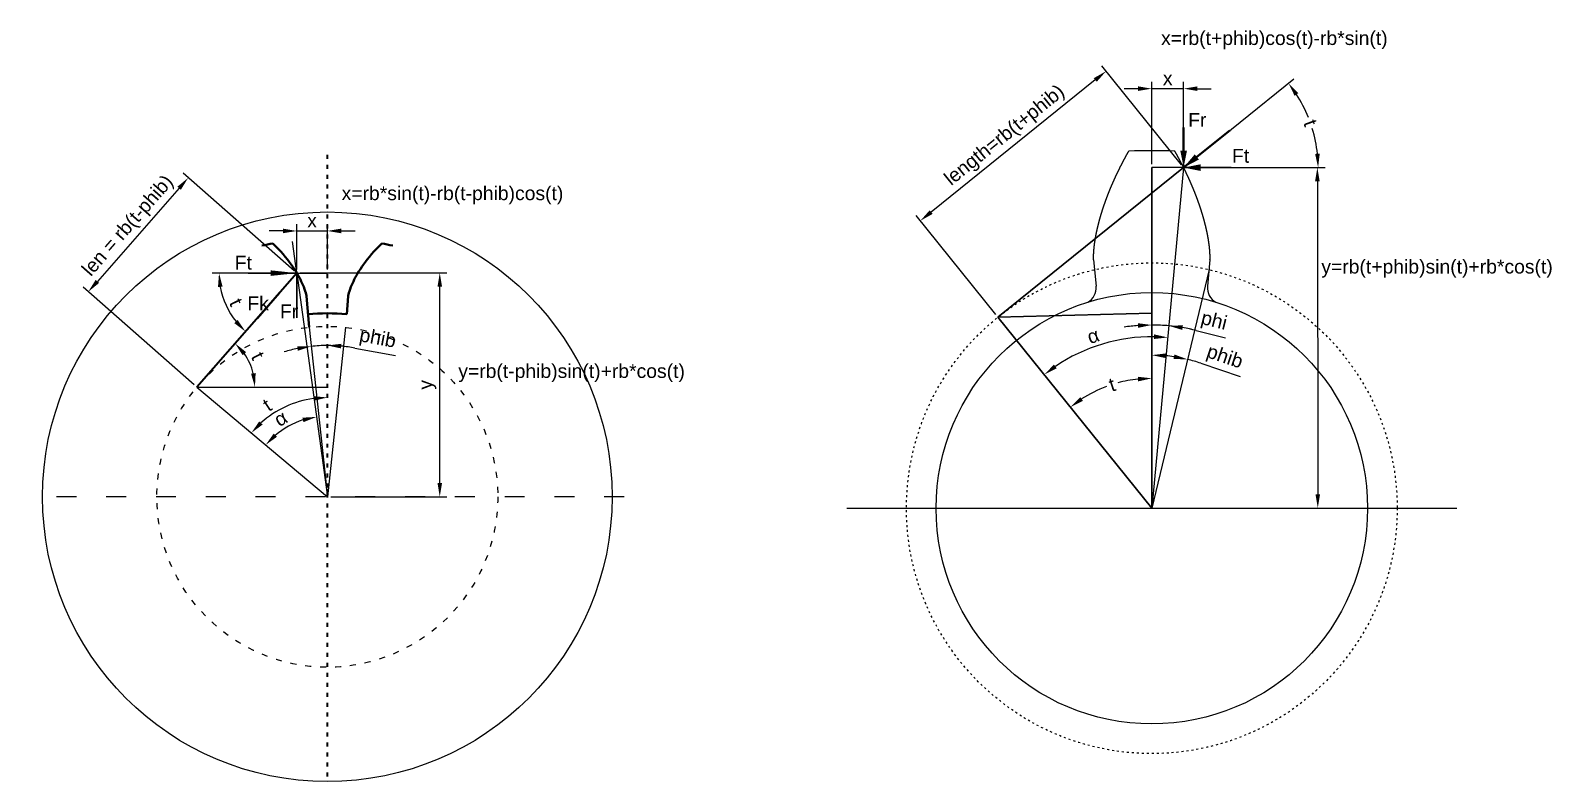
# Model space of a CAD drawing. Header units: millimetres. Extents: x -331 to 254, y 4 to 140.
# Drawn here: x -330.6 to -55.7, y 4.4 to 140.2 of the extents above; entities that cross this region are included whole.
import ezdxf

# ---------------------------------------------------------------- set-up
doc = ezdxf.new("R2010")
doc.units = ezdxf.units.MM
doc.header["$LTSCALE"] = 0.3
doc.linetypes.add('ACAD_ISO03W100', pattern=[30, 12, -18])
doc.layers.add('INTERNAL', color=7, linetype='Continuous')
doc.styles.get("Standard").update_dxf_attribs({"font": 'arial.ttf'})
doc.dimstyles.new('ISO-25', dxfattribs={"dimtxt": 2.5, "dimasz": 2.5, "dimexe": 1.25, "dimexo": 0.625, "dimtad": 1, "dimtxsty": 'Standard', "dimcen": 2.5, "dimadec": 0, "dimazin": 0, "dimtfac": 1, "dimtmove": 0, "dimatfit": 3, "dimfxl": 0, "dimarcsym": 0})

# ---------------------------------------------------------------- blocks, each defined once
blk = doc.blocks.new('*D19')
at = {"color": 0, "lineweight": -2, "transparency": 16777216}
for p, q in [((-130.45, 129.63), (-132.95, 129.63)), ((-127.95, 115.99), (-127.95, 130.88)), ((-122.2, 129.63), (-127.95, 129.63)), ((-122.2, 115.99), (-122.2, 130.88)), ((-119.7, 129.63), (-117.2, 129.63))]:
    blk.add_line(p, q, dxfattribs=at)
at = {"color": 0, "transparency": 16777216}
for points in [[(-130.45, 130.05), (-130.45, 129.22), (-127.95, 129.63)], [(-119.7, 130.05), (-119.7, 129.22), (-122.2, 129.63)]]:
    blk.add_solid(points, dxfattribs=at)
at = {"layer": 'Defpoints', "color": 0, "transparency": 16777216}
for p in [(-127.95, 129.63), (-127.95, 115.37), (-122.2, 115.37)]:
    blk.add_point(p, dxfattribs=at)
at = {"color": 0, "transparency": 16777216, "insert": (-125.07, 131.51), "char_height": 2.5, "attachment_point": 5}
blk.add_mtext('x', dxfattribs=at)
blk = doc.blocks.new('*D20')
at = {"color": 0, "lineweight": -2, "transparency": 16777216}
blk.add_arc((-127.93, 53.8), 31.01, 89.2988, 124.225, dxfattribs=at)
at = {"color": 0, "transparency": 16777216}
for points in [[(-127.53, 85.23), (-127.58, 84.4), (-125.06, 84.68)], [(-145.13, 79.11), (-145.63, 79.78), (-147.39, 77.96)]]:
    blk.add_solid(points, dxfattribs=at)
at = {"layer": 'Defpoints', "color": 0, "transparency": 16777216}
for p in [(-122.2, 115.37), (-155.75, 88.35), (-133, 84.4), (-127.95, 53.82), (-127.93, 53.82)]:
    blk.add_point(p, dxfattribs=at)
at = {"color": 0, "transparency": 16777216, "insert": (-138.55, 84.95), "char_height": 2.5, "width": 3.6289, "attachment_point": 5, "rotation": 18.8282}
blk.add_mtext('α', dxfattribs=at)
blk = doc.blocks.new('*D21')
at = {"color": 0, "lineweight": -2, "transparency": 16777216}
for p, q in [((-121.71, 115.76), (-102.3, 131.4)), ((-113, 115.37), (-96.65, 115.37))]:
    blk.add_line(p, q, dxfattribs=at)
for start, end in [(21.938, 32.9478), (5.8968, 16.9066)]:
    blk.add_arc((-122.2, 115.37), 24.3, start, end, dxfattribs=at)
at = {"color": 0, "transparency": 16777216}
for points in [[(-102.14, 128.34), (-101.47, 128.83), (-103.27, 130.61)], [(-97.61, 117.89), (-98.44, 117.85), (-97.9, 115.37)]]:
    blk.add_solid(points, dxfattribs=at)
at = {"layer": 'Defpoints', "color": 0, "transparency": 16777216}
for p in [(-98.52, 120.82), (-122.2, 115.37), (-122.2, 115.37), (-113.63, 115.37), (-155.75, 88.35)]:
    blk.add_point(p, dxfattribs=at)
at = {"color": 0, "transparency": 16777216, "insert": (-99.28, 123.45), "char_height": 2.5, "attachment_point": 5, "rotation": 289.4223}
blk.add_mtext('t', dxfattribs=at)
blk = doc.blocks.new('*D22')
at = {"color": 0, "lineweight": -2, "transparency": 16777216}
for p, q in [((-121.58, 115.37), (-96.79, 115.4)), ((-98.04, 112.9), (-97.97, 56.35)), ((-121.5, 53.82), (-96.71, 53.85))]:
    blk.add_line(p, q, dxfattribs=at)
at = {"color": 0, "transparency": 16777216}
for points in [[(-97.62, 112.9), (-98.45, 112.9), (-98.04, 115.4)], [(-97.55, 56.35), (-98.38, 56.35), (-97.96, 53.85)]]:
    blk.add_solid(points, dxfattribs=at)
at = {"layer": 'Defpoints', "color": 0, "transparency": 16777216}
for p in [(-122.2, 115.37), (-122.13, 53.82), (-97.96, 53.85)]:
    blk.add_point(p, dxfattribs=at)
blk = doc.blocks.new('*D25')
at = {"color": 0, "lineweight": -2, "transparency": 16777216}
for start, end in [(96.1058, 105.2188), (110.4285, 122.7388)]:
    blk.add_arc((-127.95, 53.82), 23.47, start, end, dxfattribs=at)
at = {"color": 0, "transparency": 16777216}
for points in [[(-130.47, 77.57), (-130.42, 76.74), (-127.95, 77.29)], [(-140.4, 73.22), (-140.88, 73.9), (-142.67, 72.1)]]:
    blk.add_solid(points, dxfattribs=at)
at = {"layer": 'Defpoints', "color": 0, "transparency": 16777216}
for p in [(-127.95, 115.37), (-155.75, 88.35), (-138.2, 74.93), (-127.95, 53.82), (-127.95, 53.82)]:
    blk.add_point(p, dxfattribs=at)
at = {"color": 0, "transparency": 16777216, "insert": (-135.13, 76.16), "char_height": 2.5, "attachment_point": 5, "rotation": 17.8236}
blk.add_mtext('t', dxfattribs=at)
blk = doc.blocks.new('*D27')
at = {"color": 0, "lineweight": -2, "transparency": 16777216}
blk.add_line((-119.09, 80.03), (-112.01, 77.63), dxfattribs=at)
for start, end in [(81.6892, 84.8205), (71.3302, 76.5097)]:
    blk.add_arc((-127.95, 53.82), 27.66, start, end, dxfattribs=at)
at = {"color": 0, "transparency": 16777216}
for points in [[(-125.47, 80.96), (-125.43, 81.79), (-127.95, 81.48)], [(-123.87, 81.6), (-124.03, 80.79), (-121.49, 80.72)]]:
    blk.add_solid(points, dxfattribs=at)
at = {"layer": 'Defpoints', "color": 0, "transparency": 16777216}
for p in [(-127.95, 115.37), (-117.61, 96.93), (-125.78, 81.4), (-127.95, 53.82), (-127.95, 53.82)]:
    blk.add_point(p, dxfattribs=at)
at = {"color": 0, "transparency": 16777216, "insert": (-114.84, 80.94), "char_height": 2.5, "attachment_point": 5, "rotation": 341.3302}
blk.add_mtext('phib', dxfattribs=at)
blk = doc.blocks.new('*D28')
at = {"color": 0, "lineweight": -2, "transparency": 16777216}
blk.add_line((-119.93, 85.95), (-114.65, 84.64), dxfattribs=at)
for start, end in [(94.3059, 98.6118), (84.6792, 90), (76.0613, 84.6792), (76.0674, 80.3733)]:
    blk.add_arc((-127.95, 53.65), 33.27, start, end, dxfattribs=at)
at = {"color": 0, "transparency": 16777216}
for points in [[(-130.46, 87.25), (-130.43, 86.42), (-127.95, 86.93)], [(-122.44, 86.04), (-122.33, 86.87), (-124.86, 86.78)]]:
    blk.add_solid(points, dxfattribs=at)
at = {"layer": 'Defpoints', "color": 0, "transparency": 16777216}
for p in [(-127.95, 115.37), (-122.2, 115.37), (-126.92, 86.91), (-127.95, 53.82), (-127.93, 53.82)]:
    blk.add_point(p, dxfattribs=at)
at = {"color": 0, "transparency": 16777216, "insert": (-116.76, 87.45), "char_height": 2.5, "attachment_point": 5, "rotation": 346.0613}
blk.add_mtext('phi', dxfattribs=at)
blk = doc.blocks.new('*D29')
at = {"color": 0, "lineweight": -2, "transparency": 16777216}
for p, q in [((-122.59, 115.86), (-137, 133.75)), ((-138.16, 131.21), (-167.82, 107.32)), ((-156.15, 88.84), (-170.55, 106.73))]:
    blk.add_line(p, q, dxfattribs=at)
at = {"color": 0, "transparency": 16777216}
for points in [[(-138.43, 131.53), (-137.9, 130.88), (-136.22, 132.78)], [(-168.09, 107.65), (-167.56, 107), (-169.77, 105.76)]]:
    blk.add_solid(points, dxfattribs=at)
at = {"layer": 'Defpoints', "color": 0, "transparency": 16777216}
for p in [(-122.2, 115.37), (-169.77, 105.76), (-155.75, 88.35)]:
    blk.add_point(p, dxfattribs=at)
at = {"color": 0, "transparency": 16777216, "insert": (-154.41, 121.03), "char_height": 2.5, "attachment_point": 5, "rotation": 38.8447}
blk.add_mtext('length=rb(t+phib)', dxfattribs=at)
blk = doc.blocks.new('*D42')
at = {"color": 0, "lineweight": -2, "transparency": 16777216}
blk.add_arc((-276.92, 55.89), 14.56, 107.6135, 130.1098, dxfattribs=at)
at = {"color": 0, "transparency": 16777216}
for points in [[(-281.42, 70.18), (-281.24, 69.37), (-278.89, 70.32)], [(-286.01, 66.74), (-286.6, 67.33), (-288.07, 65.26)]]:
    blk.add_solid(points, dxfattribs=at)
at = {"layer": 'Defpoints', "color": 0, "transparency": 16777216}
for p in [(-282.43, 96.3), (-300.5, 75.71), (-282.34, 69.41), (-276.92, 55.89), (-276.92, 55.89)]:
    blk.add_point(p, dxfattribs=at)
at = {"color": 0, "transparency": 16777216, "insert": (-285.35, 70.03), "char_height": 2.5, "attachment_point": 5, "rotation": 30.7816}
blk.add_mtext('{\\C3;α}', dxfattribs=at)
blk = doc.blocks.new('*D46')
at = {"color": 0, "lineweight": -2, "transparency": 16777216}
for p, q in [((-282.44, 96.93), (-282.44, 105.17)), ((-276.92, 96.93), (-276.92, 105.17)), ((-284.94, 103.92), (-287.44, 103.92)), ((-282.44, 103.92), (-276.92, 103.92)), ((-274.42, 103.92), (-271.92, 103.92))]:
    blk.add_line(p, q, dxfattribs=at)
at = {"color": 0, "transparency": 16777216}
for points in [[(-284.94, 104.34), (-284.94, 103.51), (-282.44, 103.92)], [(-274.42, 104.34), (-274.42, 103.51), (-276.92, 103.92)]]:
    blk.add_solid(points, dxfattribs=at)
at = {"layer": 'Defpoints', "color": 0, "transparency": 16777216}
for p in [(-276.92, 103.92), (-282.44, 96.3), (-276.92, 96.3)]:
    blk.add_point(p, dxfattribs=at)
at = {"color": 0, "transparency": 16777216, "insert": (-279.68, 105.8), "char_height": 2.5, "width": 5.3956, "attachment_point": 5}
blk.add_mtext('x', dxfattribs=at)
blk = doc.blocks.new('*D48')
at = {"color": 0, "lineweight": -2, "transparency": 16777216}
for p, q in [((-287.78, 96.3), (-297.74, 96.3)), ((-289.98, 87.7), (-292.53, 84.8))]:
    blk.add_line(p, q, dxfattribs=at)
blk.add_arc((-282.43, 96.3), 14.05, 190.2051, 218.5371, dxfattribs=at)
at = {"color": 0, "transparency": 16777216}
for points in [[(-296.68, 93.78), (-295.85, 93.85), (-296.49, 96.3)], [(-293.13, 87.83), (-293.73, 87.26), (-291.7, 85.74)]]:
    blk.add_solid(points, dxfattribs=at)
at = {"layer": 'Defpoints', "color": 0, "transparency": 16777216}
for p in [(-287.15, 96.3), (-282.43, 96.3), (-295.93, 92.37), (-285.55, 92.75), (-289.57, 88.17)]:
    blk.add_point(p, dxfattribs=at)
at = {"color": 0, "transparency": 16777216, "insert": (-293.41, 91.05), "char_height": 2.5, "attachment_point": 5, "rotation": 295.5737}
blk.add_mtext('t', dxfattribs=at)
blk = doc.blocks.new('*D49')
at = {"color": 0, "lineweight": -2, "transparency": 16777216}
blk.add_arc((-276.92, 55.89), 17.94, 97.9914, 131.9667, dxfattribs=at)
at = {"color": 0, "transparency": 16777216}
for points in [[(-279.45, 74.07), (-279.39, 73.24), (-276.92, 73.83)], [(-288.62, 68.94), (-289.22, 69.52), (-290.66, 67.43)]]:
    blk.add_solid(points, dxfattribs=at)
at = {"layer": 'Defpoints', "color": 0, "transparency": 16777216}
for p in [(-276.92, 118.7), (-300.5, 75.71), (-282.06, 73.08), (-276.92, 55.89), (-276.92, 5.37)]:
    blk.add_point(p, dxfattribs=at)
at = {"color": 0, "transparency": 16777216, "insert": (-287.79, 72.48), "char_height": 2.5, "attachment_point": 5, "rotation": 33.2323}
blk.add_mtext('t', dxfattribs=at)
blk = doc.blocks.new('*D50')
at = {"color": 0, "lineweight": -2, "transparency": 16777216}
for p, q in [((-281.81, 96.34), (-255.36, 96.34)), ((-256.61, 58.39), (-256.61, 93.84)), ((-276.3, 55.89), (-255.36, 55.89))]:
    blk.add_line(p, q, dxfattribs=at)
at = {"color": 0, "transparency": 16777216}
for points in [[(-257.02, 93.84), (-256.19, 93.84), (-256.61, 96.34)], [(-257.02, 58.39), (-256.19, 58.39), (-256.61, 55.89)]]:
    blk.add_solid(points, dxfattribs=at)
at = {"layer": 'Defpoints', "color": 0, "transparency": 16777216}
for p in [(-282.44, 96.34), (-256.61, 96.34), (-276.92, 55.89)]:
    blk.add_point(p, dxfattribs=at)
at = {"color": 0, "transparency": 16777216, "insert": (-258.85, 76.12), "char_height": 2.5, "attachment_point": 5, "rotation": 90}
blk.add_mtext('y ', dxfattribs=at)
blk = doc.blocks.new('*D52')
at = {"color": 0, "lineweight": -2, "ltscale": 0.3, "transparency": 16777216}
blk.add_line((-271.94, 82.77), (-264.59, 81.41), dxfattribs=at)
for start, end in [(101.3912, 106.6337), (90, 96.1487), (79.504, 90), (79.515, 84.7575)]:
    blk.add_arc((-276.92, 55.89), 27.33, start, end, dxfattribs=at)
at = {"color": 0, "ltscale": 0.3, "transparency": 16777216}
for points in [[(-282.38, 83.1), (-282.26, 82.28), (-279.85, 83.07)], [(-274.44, 82.7), (-274.41, 83.53), (-276.92, 83.23)]]:
    blk.add_solid(points, dxfattribs=at)
at = {"layer": 'Defpoints', "color": 0, "ltscale": 0.3, "transparency": 16777216}
for p in [(-276.92, 118.7), (-280.22, 86.51), (-278.88, 83.16), (-276.92, 55.89), (-276.92, 5.37)]:
    blk.add_point(p, dxfattribs=at)
at = {"color": 0, "ltscale": 0.3, "transparency": 16777216, "insert": (-267.86, 84.27), "char_height": 2.5, "attachment_point": 5, "rotation": 349.504}
blk.add_mtext('phib', dxfattribs=at)
blk = doc.blocks.new('*D55')
at = {"color": 0, "lineweight": -2, "ltscale": 0.3, "transparency": 16777216}
for p, q in [((-282.9, 96.72), (-303, 114.34)), ((-303.71, 111.64), (-318.48, 94.8)), ((-300.97, 76.12), (-321.07, 93.75))]:
    blk.add_line(p, q, dxfattribs=at)
at = {"color": 0, "ltscale": 0.3, "transparency": 16777216}
for points in [[(-304.02, 111.91), (-303.39, 111.36), (-302.06, 113.52)], [(-318.79, 95.08), (-318.16, 94.53), (-320.13, 92.92)]]:
    blk.add_solid(points, dxfattribs=at)
at = {"layer": 'Defpoints', "color": 0, "ltscale": 0.3, "transparency": 16777216}
for p in [(-282.43, 96.3), (-320.13, 92.92), (-300.5, 75.71)]:
    blk.add_point(p, dxfattribs=at)
at = {"color": 0, "ltscale": 0.3, "transparency": 16777216, "insert": (-312.79, 104.71), "char_height": 2.5, "attachment_point": 5, "rotation": 48.7422}
blk.add_mtext('len = rb(t-phib)', dxfattribs=at)
blk = doc.blocks.new('*D56')
at = {"color": 0, "lineweight": -2, "transparency": 16777216}
blk.add_arc((-300.5, 75.71), 10.5, 13.6729, 35.0694, dxfattribs=at)
at = {"color": 0, "transparency": 16777216}
for points in [[(-292.22, 81.46), (-291.6, 82.02), (-293.58, 83.6)], [(-289.88, 78.24), (-290.71, 78.14), (-290, 75.71)]]:
    blk.add_solid(points, dxfattribs=at)
at = {"layer": 'Defpoints', "color": 0, "transparency": 16777216}
for p in [(-282.43, 96.3), (-290.42, 78.65), (-300.5, 75.71), (-300.5, 75.71), (-276.92, 75.71)]:
    blk.add_point(p, dxfattribs=at)
at = {"color": 0, "transparency": 16777216, "insert": (-289.47, 81.35), "char_height": 2.5, "attachment_point": 5, "rotation": 297.1055}
blk.add_mtext('t', dxfattribs=at)

msp = doc.modelspace()

# ---------------------------------------------------------------- linework, layer by layer
at = {"color": 1, "lineweight": 40}
for p, q in [((-122.2, 118.433), (-122.198, 122.644)), ((-122.198, 115.368), (-113.867, 122.081)), ((-285.546, 92.755), (-289.566, 88.172))]:
    msp.add_line(p, q, dxfattribs=at)
for p, q in [((-122.2, 122.275), (-122.2, 115.371)), ((-122.198, 115.368), (-127.947, 115.368)), ((-122.2, 115.368), (-127.932, 53.82)), ((-282.433, 96.303), (-283.212, 102.017)), ((-282.438, 96.303), (-276.923, 96.303)), ((-282.433, 96.303), (-276.923, 55.893)), ((-138.456, 98.705), (-138.008, 93.927)), ((-117.605, 96.93), (-127.947, 53.82)), ((-117.439, 98.705), (-117.887, 93.927)), ((-300.501, 75.707), (-276.923, 55.893)), ((-183.047, 53.82), (-72.816, 53.82))]:
    msp.add_line(p, q)
at = {"linetype": 'ACAD_ISO03W100', "lineweight": 35, "ltscale": 0.2}
msp.add_line((-276.923, 5.366), (-276.923, 118.704), dxfattribs=at)
at = {"lineweight": 30}
for p, q in [((-122.2, 115.371), (-155.754, 88.349)), ((-127.947, 53.82), (-127.947, 115.368)), ((-155.754, 88.349), (-127.947, 89.073)), ((-155.754, 88.349), (-127.947, 53.82))]:
    msp.add_line(p, q, dxfattribs=at)
at = {"color": 1, "lineweight": 30}
for p, q in [((-113.626, 115.371), (-122.2, 115.371)), ((-282.433, 96.303), (-291.257, 96.303)), ((-282.433, 96.303), (-282.433, 88.207))]:
    msp.add_line(p, q, dxfattribs=at)
at = {"color": 5, "lineweight": 35}
msp.add_line((-282.433, 96.303), (-300.501, 75.707), dxfattribs=at)
at = {"ltscale": 0.3}
for p, q in [((-280.221, 86.514), (-276.923, 55.893)), ((-273.624, 86.514), (-276.923, 55.893)), ((-300.501, 75.707), (-276.923, 75.707))]:
    msp.add_line(p, q, dxfattribs=at)
at = {"linetype": 'ACAD_ISO03W100'}
msp.add_line((-223.274, 55.893), (-330.571, 55.893), dxfattribs=at)
at = {"color": 1}
for points in [[(-122.2, 115.371, 0, 1.198, 0), (-122.2, 118.433, 1.198, 1.198, 0)], [(-122.2, 115.371, 0, 1.198, 0), (-119.814, 117.292, 1.198, 1.198, 0)], [(-122.2, 115.368, 0, 1.198, 0), (-119.137, 115.368, 1.198, 1.198, 0)]]:
    msp.add_lwpolyline(points, format="xyseb", dxfattribs=at)
at = {"color": 1, "lineweight": 30}
msp.add_lwpolyline([(-282.433, 96.303, 0, 1, 0), (-287.154, 96.303, 1, 1, 0)], format="xyseb", dxfattribs=at)
for points in [[(-282.433, 96.303), (-285.546, 92.755)], [(-282.433, 96.303), (-282.433, 91.583)]]:
    msp.add_lwpolyline(points, dxfattribs=at)
for centre, radius in [((-276.923, 55.893), 51.46), ((-127.947, 53.82), 38.974)]:
    msp.add_circle(centre, radius)
at = {"linetype": 'ACAD_ISO03W100', "ltscale": 0.1}
msp.add_circle((-127.947, 53.82), 44.333, dxfattribs=at)
at = {"linetype": 'ACAD_ISO03W100', "ltscale": 0.3}
msp.add_circle((-276.923, 55.893), 30.798, dxfattribs=at)
for centre, radius, start, end in [((-127.947, -13.424), 131.832, 88.19029, 91.80971), ((-140.991, 93.647), 2.996, 299.32268, 5.35396), ((-114.904, 93.647), 2.996, 174.64604, 240.67732)]:
    msp.add_arc(centre, radius, start, end)
for points in [[(-138.456, 98.705), (-138.459, 98.745), (-138.461, 98.784), (-138.463, 98.824), (-138.465, 98.865), (-138.466, 98.905), (-138.468, 98.945), (-138.469, 98.985), (-138.47, 99.025), (-138.47, 99.065), (-138.471, 99.105), (-138.471, 99.145), (-138.471, 99.186), (-138.471, 99.226), (-138.471, 99.266), (-138.47, 99.306), (-138.47, 99.346), (-138.469, 99.387), (-138.469, 99.427), (-138.468, 99.467), (-138.467, 99.508), (-138.466, 99.548), (-138.464, 99.588), (-138.463, 99.628), (-138.462, 99.669), (-138.46, 99.709), (-138.458, 99.75), (-138.457, 99.79), (-138.455, 99.83), (-138.453, 99.871), (-138.451, 99.911), (-138.448, 99.951), (-138.446, 99.992), (-138.444, 100.032), (-138.441, 100.073), (-138.439, 100.113), (-138.436, 100.154), (-138.433, 100.194), (-138.43, 100.234), (-138.428, 100.275), (-138.424, 100.315), (-138.421, 100.356), (-138.418, 100.396), (-138.415, 100.437), (-138.411, 100.477), (-138.408, 100.518), (-138.405, 100.558), (-138.401, 100.599), (-138.397, 100.639), (-138.393, 100.68), (-138.39, 100.721), (-138.386, 100.761), (-138.382, 100.802), (-138.377, 100.842), (-138.373, 100.883), (-138.369, 100.923), (-138.365, 100.964), (-138.36, 101.005), (-138.356, 101.045), (-138.351, 101.086), (-138.347, 101.126), (-138.342, 101.167), (-138.337, 101.208), (-138.332, 101.248), (-138.327, 101.289), (-138.323, 101.33), (-138.317, 101.37), (-138.312, 101.411), (-138.307, 101.451), (-138.302, 101.492), (-138.297, 101.533), (-138.291, 101.573), (-138.286, 101.614), (-138.28, 101.655), (-138.275, 101.696), (-138.269, 101.736), (-138.263, 101.777), (-138.257, 101.818), (-138.252, 101.858), (-138.246, 101.899), (-138.24, 101.94), (-138.234, 101.981), (-138.228, 102.021), (-138.221, 102.062), (-138.215, 102.103), (-138.209, 102.143), (-138.202, 102.184), (-138.196, 102.225), (-138.19, 102.266), (-138.183, 102.306), (-138.176, 102.347), (-138.17, 102.388), (-138.163, 102.429), (-138.156, 102.47), (-138.149, 102.51), (-138.142, 102.551), (-138.135, 102.592), (-138.128, 102.633), (-138.121, 102.674), (-138.114, 102.714), (-138.107, 102.755), (-138.1, 102.796), (-138.092, 102.837), (-138.085, 102.878), (-138.078, 102.918), (-138.07, 102.959), (-138.062, 103), (-138.055, 103.041), (-138.047, 103.082), (-138.039, 103.123), (-138.032, 103.163), (-138.024, 103.204), (-138.016, 103.245), (-138.008, 103.286), (-138, 103.327), (-137.992, 103.368), (-137.984, 103.409), (-137.976, 103.45), (-137.967, 103.49), (-137.959, 103.531), (-137.951, 103.572), (-137.942, 103.613), (-137.934, 103.654), (-137.925, 103.695), (-137.917, 103.736), (-137.908, 103.777), (-137.9, 103.818), (-137.891, 103.858), (-137.882, 103.899), (-137.873, 103.94), (-137.865, 103.981), (-137.856, 104.022), (-137.847, 104.063), (-137.838, 104.104), (-137.829, 104.145), (-137.819, 104.186), (-137.81, 104.227), (-137.801, 104.268), (-137.792, 104.309), (-137.782, 104.35), (-137.773, 104.391), (-137.764, 104.431), (-137.754, 104.472), (-137.744, 104.513), (-137.735, 104.554), (-137.725, 104.595), (-137.716, 104.636), (-137.706, 104.677), (-137.696, 104.718), (-137.686, 104.759), (-137.676, 104.8), (-137.666, 104.841), (-137.656, 104.882), (-137.646, 104.923), (-137.636, 104.964), (-137.626, 105.005), (-137.616, 105.046), (-137.606, 105.087), (-137.595, 105.128), (-137.585, 105.169), (-137.575, 105.21), (-137.564, 105.251), (-137.554, 105.292), (-137.543, 105.333), (-137.533, 105.374), (-137.522, 105.415), (-137.511, 105.456), (-137.501, 105.497), (-137.49, 105.538), (-137.479, 105.579), (-137.468, 105.62), (-137.457, 105.661), (-137.446, 105.702), (-137.435, 105.743), (-137.424, 105.784), (-137.413, 105.825), (-137.402, 105.866), (-137.391, 105.907), (-137.38, 105.948), (-137.368, 105.99), (-137.357, 106.031), (-137.346, 106.072), (-137.334, 106.113), (-137.323, 106.154), (-137.311, 106.195), (-137.3, 106.236), (-137.288, 106.277), (-137.276, 106.318), (-137.265, 106.359), (-137.253, 106.4), (-137.241, 106.441), (-137.229, 106.482), (-137.217, 106.523), (-137.205, 106.564), (-137.193, 106.605), (-137.181, 106.646), (-137.169, 106.687), (-137.157, 106.729), (-137.145, 106.77), (-137.133, 106.811), (-137.121, 106.852), (-137.108, 106.893), (-137.096, 106.934), (-137.084, 106.975), (-137.071, 107.016), (-137.059, 107.057), (-137.046, 107.098), (-137.034, 107.139), (-137.021, 107.18), (-137.008, 107.222), (-136.996, 107.263), (-136.983, 107.304), (-136.97, 107.345), (-136.957, 107.386), (-136.945, 107.427), (-136.932, 107.468), (-136.919, 107.509), (-136.906, 107.55), (-136.893, 107.591), (-136.88, 107.633), (-136.866, 107.674), (-136.853, 107.715), (-136.84, 107.756), (-136.827, 107.797), (-136.813, 107.838), (-136.8, 107.879), (-136.787, 107.92), (-136.773, 107.961), (-136.76, 108.002), (-136.746, 108.044), (-136.733, 108.085), (-136.719, 108.126), (-136.706, 108.167), (-136.692, 108.208), (-136.678, 108.249), (-136.664, 108.29), (-136.651, 108.331), (-136.637, 108.372), (-136.623, 108.414), (-136.609, 108.455), (-136.595, 108.496), (-136.581, 108.537), (-136.567, 108.578), (-136.553, 108.619), (-136.538, 108.66), (-136.524, 108.701), (-136.51, 108.743), (-136.496, 108.784), (-136.481, 108.825), (-136.467, 108.866), (-136.453, 108.907), (-136.438, 108.948), (-136.424, 108.989), (-136.409, 109.03), (-136.395, 109.072), (-136.38, 109.113), (-136.365, 109.154), (-136.351, 109.195), (-136.336, 109.236), (-136.321, 109.277), (-136.306, 109.318), (-136.291, 109.359), (-136.277, 109.401), (-136.262, 109.442), (-136.247, 109.483), (-136.232, 109.524), (-136.217, 109.565), (-136.201, 109.606), (-136.186, 109.647), (-136.171, 109.689), (-136.156, 109.73), (-136.141, 109.771), (-136.125, 109.812), (-136.11, 109.853), (-136.095, 109.894), (-136.079, 109.935), (-136.064, 109.976), (-136.048, 110.018), (-136.033, 110.059), (-136.017, 110.1), (-136.001, 110.141), (-135.986, 110.182), (-135.97, 110.223), (-135.954, 110.264), (-135.938, 110.306), (-135.923, 110.347), (-135.907, 110.388), (-135.891, 110.429), (-135.875, 110.47), (-135.859, 110.511), (-135.843, 110.552), (-135.827, 110.593), (-135.811, 110.635), (-135.794, 110.676), (-135.778, 110.717), (-135.762, 110.758), (-135.746, 110.799), (-135.729, 110.84), (-135.713, 110.881), (-135.697, 110.922), (-135.68, 110.964), (-135.664, 111.005), (-135.647, 111.046), (-135.631, 111.087), (-135.614, 111.128), (-135.598, 111.169), (-135.581, 111.21), (-135.564, 111.251), (-135.547, 111.293), (-135.531, 111.334), (-135.514, 111.375), (-135.497, 111.416), (-135.48, 111.457), (-135.463, 111.498), (-135.446, 111.539), (-135.429, 111.58), (-135.412, 111.622), (-135.395, 111.663), (-135.378, 111.704), (-135.361, 111.745), (-135.343, 111.786), (-135.326, 111.827), (-135.309, 111.868), (-135.292, 111.909), (-135.274, 111.95), (-135.257, 111.992), (-135.239, 112.033), (-135.222, 112.074), (-135.204, 112.115), (-135.187, 112.156), (-135.169, 112.197), (-135.152, 112.238), (-135.134, 112.279), (-135.116, 112.32), (-135.098, 112.361), (-135.081, 112.403), (-135.063, 112.444), (-135.045, 112.485), (-135.027, 112.526), (-135.009, 112.567), (-134.991, 112.608), (-134.973, 112.649), (-134.955, 112.69), (-134.937, 112.731), (-134.919, 112.772), (-134.901, 112.814), (-134.883, 112.855), (-134.864, 112.896), (-134.846, 112.937), (-134.828, 112.978), (-134.809, 113.019), (-134.791, 113.06), (-134.772, 113.101), (-134.754, 113.142), (-134.735, 113.183), (-134.717, 113.224), (-134.698, 113.265), (-134.68, 113.306), (-134.661, 113.348), (-134.642, 113.389), (-134.624, 113.43), (-134.605, 113.471), (-134.586, 113.512), (-134.567, 113.553), (-134.548, 113.594), (-134.529, 113.635), (-134.51, 113.676), (-134.491, 113.717), (-134.472, 113.758), (-134.453, 113.799), (-134.434, 113.84), (-134.415, 113.881), (-134.396, 113.922), (-134.377, 113.963), (-134.357, 114.004), (-134.338, 114.046), (-134.319, 114.087), (-134.299, 114.128), (-134.28, 114.169), (-134.261, 114.21), (-134.241, 114.251), (-134.222, 114.292), (-134.202, 114.333), (-134.182, 114.374), (-134.163, 114.415), (-134.143, 114.456), (-134.124, 114.497), (-134.104, 114.538), (-134.084, 114.579), (-134.064, 114.62), (-134.044, 114.661), (-134.024, 114.702), (-134.005, 114.743), (-133.985, 114.784), (-133.965, 114.825), (-133.945, 114.866), (-133.924, 114.907), (-133.904, 114.948), (-133.884, 114.989), (-133.864, 115.03), (-133.844, 115.071), (-133.824, 115.112), (-133.803, 115.153), (-133.783, 115.194), (-133.763, 115.235), (-133.742, 115.276), (-133.722, 115.317), (-133.701, 115.358), (-133.681, 115.399), (-133.66, 115.44), (-133.64, 115.481), (-133.619, 115.522), (-133.598, 115.563), (-133.578, 115.604), (-133.557, 115.645), (-133.536, 115.686), (-133.516, 115.727), (-133.495, 115.768), (-133.474, 115.809), (-133.453, 115.85), (-133.432, 115.891), (-133.411, 115.932), (-133.39, 115.972), (-133.369, 116.013), (-133.348, 116.054), (-133.327, 116.095), (-133.306, 116.136), (-133.284, 116.177), (-133.263, 116.218), (-133.242, 116.259), (-133.221, 116.3), (-133.199, 116.341), (-133.178, 116.382), (-133.157, 116.423), (-133.135, 116.464), (-133.114, 116.505), (-133.092, 116.545), (-133.071, 116.586), (-133.049, 116.627), (-133.027, 116.668), (-133.006, 116.709), (-132.984, 116.75), (-132.962, 116.791), (-132.941, 116.832), (-132.919, 116.873), (-132.897, 116.914), (-132.875, 116.954), (-132.853, 116.995), (-132.831, 117.036), (-132.809, 117.077), (-132.787, 117.118), (-132.765, 117.159), (-132.743, 117.2), (-132.721, 117.24), (-132.699, 117.281), (-132.677, 117.322), (-132.654, 117.363), (-132.632, 117.404), (-132.61, 117.445), (-132.588, 117.486), (-132.565, 117.526), (-132.543, 117.567), (-132.52, 117.608), (-132.498, 117.649), (-132.475, 117.69), (-132.453, 117.731), (-132.43, 117.771), (-132.408, 117.812), (-132.385, 117.853), (-132.362, 117.894), (-132.34, 117.935), (-132.317, 117.976), (-132.294, 118.016), (-132.271, 118.057), (-132.248, 118.098), (-132.226, 118.139), (-132.203, 118.179), (-132.18, 118.22), (-132.157, 118.261), (-132.134, 118.302), (-132.111, 118.343)], [(-117.439, 98.705), (-117.436, 98.745), (-117.433, 98.784), (-117.431, 98.824), (-117.43, 98.865), (-117.428, 98.905), (-117.427, 98.945), (-117.426, 98.985), (-117.425, 99.025), (-117.425, 99.065), (-117.424, 99.105), (-117.424, 99.145), (-117.424, 99.186), (-117.424, 99.226), (-117.424, 99.266), (-117.424, 99.306), (-117.425, 99.346), (-117.425, 99.387), (-117.426, 99.427), (-117.427, 99.467), (-117.428, 99.508), (-117.429, 99.548), (-117.43, 99.588), (-117.432, 99.628), (-117.433, 99.669), (-117.435, 99.709), (-117.436, 99.75), (-117.438, 99.79), (-117.44, 99.83), (-117.442, 99.871), (-117.444, 99.911), (-117.446, 99.951), (-117.448, 99.992), (-117.451, 100.032), (-117.453, 100.073), (-117.456, 100.113), (-117.459, 100.154), (-117.461, 100.194), (-117.464, 100.234), (-117.467, 100.275), (-117.47, 100.315), (-117.473, 100.356), (-117.476, 100.396), (-117.48, 100.437), (-117.483, 100.477), (-117.487, 100.518), (-117.49, 100.558), (-117.494, 100.599), (-117.497, 100.639), (-117.501, 100.68), (-117.505, 100.721), (-117.509, 100.761), (-117.513, 100.802), (-117.517, 100.842), (-117.521, 100.883), (-117.526, 100.923), (-117.53, 100.964), (-117.534, 101.005), (-117.539, 101.045), (-117.543, 101.086), (-117.548, 101.126), (-117.553, 101.167), (-117.557, 101.208), (-117.562, 101.248), (-117.567, 101.289), (-117.572, 101.33), (-117.577, 101.37), (-117.582, 101.411), (-117.587, 101.451), (-117.593, 101.492), (-117.598, 101.533), (-117.603, 101.573), (-117.609, 101.614), (-117.614, 101.655), (-117.62, 101.696), (-117.626, 101.736), (-117.631, 101.777), (-117.637, 101.818), (-117.643, 101.858), (-117.649, 101.899), (-117.655, 101.94), (-117.661, 101.981), (-117.667, 102.021), (-117.673, 102.062), (-117.68, 102.103), (-117.686, 102.143), (-117.692, 102.184), (-117.699, 102.225), (-117.705, 102.266), (-117.712, 102.306), (-117.718, 102.347), (-117.725, 102.388), (-117.732, 102.429), (-117.739, 102.47), (-117.745, 102.51), (-117.752, 102.551), (-117.759, 102.592), (-117.766, 102.633), (-117.773, 102.674), (-117.781, 102.714), (-117.788, 102.755), (-117.795, 102.796), (-117.802, 102.837), (-117.81, 102.878), (-117.817, 102.918), (-117.825, 102.959), (-117.832, 103), (-117.84, 103.041), (-117.847, 103.082), (-117.855, 103.123), (-117.863, 103.163), (-117.871, 103.204), (-117.879, 103.245), (-117.887, 103.286), (-117.895, 103.327), (-117.903, 103.368), (-117.911, 103.409), (-117.919, 103.45), (-117.927, 103.49), (-117.936, 103.531), (-117.944, 103.572), (-117.952, 103.613), (-117.961, 103.654), (-117.969, 103.695), (-117.978, 103.736), (-117.986, 103.777), (-117.995, 103.818), (-118.004, 103.858), (-118.012, 103.899), (-118.021, 103.94), (-118.03, 103.981), (-118.039, 104.022), (-118.048, 104.063), (-118.057, 104.104), (-118.066, 104.145), (-118.075, 104.186), (-118.084, 104.227), (-118.094, 104.268), (-118.103, 104.309), (-118.112, 104.35), (-118.122, 104.391), (-118.131, 104.431), (-118.141, 104.472), (-118.15, 104.513), (-118.16, 104.554), (-118.169, 104.595), (-118.179, 104.636), (-118.189, 104.677), (-118.199, 104.718), (-118.208, 104.759), (-118.218, 104.8), (-118.228, 104.841), (-118.238, 104.882), (-118.248, 104.923), (-118.258, 104.964), (-118.269, 105.005), (-118.279, 105.046), (-118.289, 105.087), (-118.299, 105.128), (-118.31, 105.169), (-118.32, 105.21), (-118.33, 105.251), (-118.341, 105.292), (-118.351, 105.333), (-118.362, 105.374), (-118.373, 105.415), (-118.383, 105.456), (-118.394, 105.497), (-118.405, 105.538), (-118.416, 105.579), (-118.426, 105.62), (-118.437, 105.661), (-118.448, 105.702), (-118.459, 105.743), (-118.47, 105.784), (-118.481, 105.825), (-118.493, 105.866), (-118.504, 105.907), (-118.515, 105.948), (-118.526, 105.99), (-118.538, 106.031), (-118.549, 106.072), (-118.56, 106.113), (-118.572, 106.154), (-118.583, 106.195), (-118.595, 106.236), (-118.607, 106.277), (-118.618, 106.318), (-118.63, 106.359), (-118.642, 106.4), (-118.654, 106.441), (-118.665, 106.482), (-118.677, 106.523), (-118.689, 106.564), (-118.701, 106.605), (-118.713, 106.646), (-118.725, 106.687), (-118.737, 106.729), (-118.75, 106.77), (-118.762, 106.811), (-118.774, 106.852), (-118.786, 106.893), (-118.799, 106.934), (-118.811, 106.975), (-118.823, 107.016), (-118.836, 107.057), (-118.848, 107.098), (-118.861, 107.139), (-118.874, 107.18), (-118.886, 107.222), (-118.899, 107.263), (-118.912, 107.304), (-118.924, 107.345), (-118.937, 107.386), (-118.95, 107.427), (-118.963, 107.468), (-118.976, 107.509), (-118.989, 107.55), (-119.002, 107.591), (-119.015, 107.633), (-119.028, 107.674), (-119.041, 107.715), (-119.055, 107.756), (-119.068, 107.797), (-119.081, 107.838), (-119.095, 107.879), (-119.108, 107.92), (-119.121, 107.961), (-119.135, 108.002), (-119.148, 108.044), (-119.162, 108.085), (-119.175, 108.126), (-119.189, 108.167), (-119.203, 108.208), (-119.217, 108.249), (-119.23, 108.29), (-119.244, 108.331), (-119.258, 108.372), (-119.272, 108.414), (-119.286, 108.455), (-119.3, 108.496), (-119.314, 108.537), (-119.328, 108.578), (-119.342, 108.619), (-119.356, 108.66), (-119.37, 108.701), (-119.385, 108.743), (-119.399, 108.784), (-119.413, 108.825), (-119.428, 108.866), (-119.442, 108.907), (-119.456, 108.948), (-119.471, 108.989), (-119.485, 109.03), (-119.5, 109.072), (-119.515, 109.113), (-119.529, 109.154), (-119.544, 109.195), (-119.559, 109.236), (-119.574, 109.277), (-119.588, 109.318), (-119.603, 109.359), (-119.618, 109.401), (-119.633, 109.442), (-119.648, 109.483), (-119.663, 109.524), (-119.678, 109.565), (-119.693, 109.606), (-119.708, 109.647), (-119.724, 109.689), (-119.739, 109.73), (-119.754, 109.771), (-119.769, 109.812), (-119.785, 109.853), (-119.8, 109.894), (-119.816, 109.935), (-119.831, 109.976), (-119.847, 110.018), (-119.862, 110.059), (-119.878, 110.1), (-119.893, 110.141), (-119.909, 110.182), (-119.925, 110.223), (-119.94, 110.264), (-119.956, 110.306), (-119.972, 110.347), (-119.988, 110.388), (-120.004, 110.429), (-120.02, 110.47), (-120.036, 110.511), (-120.052, 110.552), (-120.068, 110.593), (-120.084, 110.635), (-120.1, 110.676), (-120.116, 110.717), (-120.133, 110.758), (-120.149, 110.799), (-120.165, 110.84), (-120.182, 110.881), (-120.198, 110.922), (-120.214, 110.964), (-120.231, 111.005), (-120.247, 111.046), (-120.264, 111.087), (-120.28, 111.128), (-120.297, 111.169), (-120.314, 111.21), (-120.33, 111.251), (-120.347, 111.293), (-120.364, 111.334), (-120.381, 111.375), (-120.398, 111.416), (-120.415, 111.457), (-120.432, 111.498), (-120.448, 111.539), (-120.465, 111.58), (-120.483, 111.622), (-120.5, 111.663), (-120.517, 111.704), (-120.534, 111.745), (-120.551, 111.786), (-120.568, 111.827), (-120.586, 111.868), (-120.603, 111.909), (-120.62, 111.95), (-120.638, 111.992), (-120.655, 112.033), (-120.673, 112.074), (-120.69, 112.115), (-120.708, 112.156), (-120.725, 112.197), (-120.743, 112.238), (-120.761, 112.279), (-120.778, 112.32), (-120.796, 112.361), (-120.814, 112.403), (-120.832, 112.444), (-120.85, 112.485), (-120.868, 112.526), (-120.885, 112.567), (-120.903, 112.608), (-120.921, 112.649), (-120.94, 112.69), (-120.958, 112.731), (-120.976, 112.772), (-120.994, 112.814), (-121.012, 112.855), (-121.03, 112.896), (-121.049, 112.937), (-121.067, 112.978), (-121.085, 113.019), (-121.104, 113.06), (-121.122, 113.101), (-121.141, 113.142), (-121.159, 113.183), (-121.178, 113.224), (-121.196, 113.265), (-121.215, 113.306), (-121.234, 113.348), (-121.252, 113.389), (-121.271, 113.43), (-121.29, 113.471), (-121.309, 113.512), (-121.327, 113.553), (-121.346, 113.594), (-121.365, 113.635), (-121.384, 113.676), (-121.403, 113.717), (-121.422, 113.758), (-121.441, 113.799), (-121.46, 113.84), (-121.48, 113.881), (-121.499, 113.922), (-121.518, 113.963), (-121.537, 114.004), (-121.556, 114.046), (-121.576, 114.087), (-121.595, 114.128), (-121.615, 114.169), (-121.634, 114.21), (-121.653, 114.251), (-121.673, 114.292), (-121.693, 114.333), (-121.712, 114.374), (-121.732, 114.415), (-121.751, 114.456), (-121.771, 114.497), (-121.791, 114.538), (-121.811, 114.579), (-121.83, 114.62), (-121.85, 114.661), (-121.87, 114.702), (-121.89, 114.743), (-121.91, 114.784), (-121.93, 114.825), (-121.95, 114.866), (-121.97, 114.907), (-121.99, 114.948), (-122.01, 114.989), (-122.031, 115.03), (-122.051, 115.071), (-122.071, 115.112), (-122.091, 115.153), (-122.112, 115.194), (-122.132, 115.235), (-122.152, 115.276), (-122.173, 115.317), (-122.193, 115.358), (-122.214, 115.399), (-122.234, 115.44), (-122.255, 115.481), (-122.276, 115.522), (-122.296, 115.563), (-122.317, 115.604), (-122.338, 115.645), (-122.358, 115.686), (-122.379, 115.727), (-122.4, 115.768), (-122.421, 115.809), (-122.442, 115.85), (-122.463, 115.891), (-122.484, 115.932), (-122.505, 115.972), (-122.526, 116.013), (-122.547, 116.054), (-122.568, 116.095), (-122.589, 116.136), (-122.61, 116.177), (-122.631, 116.218), (-122.653, 116.259), (-122.674, 116.3), (-122.695, 116.341), (-122.717, 116.382), (-122.738, 116.423), (-122.76, 116.464), (-122.781, 116.505), (-122.803, 116.545), (-122.824, 116.586), (-122.846, 116.627), (-122.867, 116.668), (-122.889, 116.709), (-122.911, 116.75), (-122.932, 116.791), (-122.954, 116.832), (-122.976, 116.873), (-122.998, 116.914), (-123.02, 116.954), (-123.041, 116.995), (-123.063, 117.036), (-123.085, 117.077), (-123.107, 117.118), (-123.129, 117.159), (-123.152, 117.2), (-123.174, 117.24), (-123.196, 117.281), (-123.218, 117.322), (-123.24, 117.363), (-123.262, 117.404), (-123.285, 117.445), (-123.307, 117.486), (-123.329, 117.526), (-123.352, 117.567), (-123.374, 117.608), (-123.397, 117.649), (-123.419, 117.69), (-123.442, 117.731), (-123.464, 117.771), (-123.487, 117.812), (-123.51, 117.853), (-123.532, 117.894), (-123.555, 117.935), (-123.578, 117.976), (-123.601, 118.016), (-123.623, 118.057), (-123.646, 118.098), (-123.669, 118.139), (-123.692, 118.179), (-123.715, 118.22), (-123.738, 118.261), (-123.761, 118.302), (-123.784, 118.343)]]:
    msp.add_spline(points, degree=3)
at = {"layer": 'INTERNAL', "color": 2, "lineweight": 40}
for p, q in [((-280.689, 92.109), (-280.221, 86.514)), ((-273.425, 88.894), (-273.156, 92.109))]:
    msp.add_line(p, q, dxfattribs=at)
for radius, start, end in [(55.51, 100.21377, 102.28623), (55.51, 77.71377, 79.78623), (42, 85.223, 94.777)]:
    msp.add_arc((-276.923, 47.04), radius, start, end, dxfattribs=at)
for points in [[(-286.766, 101.67), (-284, 98.972), (-282.467, 96.558), (-281.631, 94.816)], [(-272.215, 94.816), (-271.379, 96.558), (-269.846, 98.972), (-267.08, 101.67)], [(-281.631, 94.816), (-280.929, 93.345), (-280.738, 92.42), (-280.689, 92.109)], [(-273.156, 92.109), (-273.108, 92.42), (-272.917, 93.345), (-272.215, 94.816)]]:
    msp.add_open_spline(points, degree=3, dxfattribs=at)

# ---------------------------------------------------------------- texts
at = {"char_height": 2.5, "width": 43.80849, "attachment_point": 1}
for s, insert in [('x=rb(t+phib)cos(t)-rb*sin(t)', (-126.276, 140.022)), ('x=rb*sin(t)-rb(t-phib)cos(t)', (-274.346, 111.989)), ('y=rb(t+phib)sin(t)+rb*cos(t)', (-97.321, 98.732)), ('y=rb(t-phib)sin(t)+rb*cos(t)', (-253.261, 79.866))]:
    msp.add_mtext(s, dxfattribs=dict(at, insert=insert))
at = {"color": 1, "char_height": 2.5, "attachment_point": 1}
for s, width, insert in [('Fr', 8.48871, (-121.382, 125.236)), ('Ft', 9.23406, (-113.456, 118.746)), ('Ft', 9.23406, (-293.654, 99.45)), ('Fk', 6.60463, (-291.369, 92.082)), ('Fr', 8.48871, (-285.486, 90.654))]:
    msp.add_mtext_dynamic_manual_height_columns(s, width=width, gutter_width=24.968, heights=[0], dxfattribs=dict(at, insert=insert))

# ---------------------------------------------------------------- dimensions: what is measured, and where the dimension line sits
dim = msp.add_aligned_dim(p1=(-122.2, 115.371), p2=(-155.754, 88.349), distance=-22.349, text='length=rb(t+phib)', dimstyle='ISO-25')
dim.commit()
dim.dimension.update_dxf_attribs({"geometry": '*D29', "text_midpoint": (-154.414, 121.029)})
at = {"color": 3}
for base, p1, p2, picture, middle in [((-127.947, 129.633), (-122.198, 115.368), (-127.947, 115.368), '*D19', (-125.073, 129.633)), ((-276.923, 103.923), (-282.438, 96.303), (-276.923, 96.303), '*D46', (-279.681, 103.923))]:
    dim = msp.add_linear_dim(base=base, p1=p1, p2=p2, text='x', dimstyle='ISO-25', dxfattribs=at)
    dim.commit()
    dim.dimension.update_dxf_attribs({"geometry": picture, "text_midpoint": middle, "dimtype": 160})
at = {"color": 6}
dim = msp.add_angular_dim_2l(base=(-98.516, 120.816), line1=((-122.2, 115.371), (-155.754, 88.349)), line2=((-113.626, 115.371), (-122.2, 115.371)), text='t', dimstyle='ISO-25', override={"dimtad": 0}, dxfattribs=at)
dim.commit()
dim.dimension.update_dxf_attribs({"geometry": '*D21', "text_midpoint": (-99.281, 123.451)})
at = {"color": 3}
for base, line1, line2, text, picture, middle in [((-282.063, 73.08), ((-276.923, 5.366), (-276.923, 118.704)), ((-300.501, 75.707), (-276.923, 55.893)), 't', '*D49', (-286.754, 70.898)), ((-132.999, 84.401), ((-155.754, 88.349), (-127.947, 53.82)), ((-122.2, 115.368), (-127.932, 53.82)), 'α', '*D20', (-137.943, 83.158)), ((-282.338, 69.412), ((-282.433, 96.303), (-276.923, 55.893)), ((-300.501, 75.707), (-276.923, 55.893)), '{\\C3;α}', '*D42', (-284.375, 68.404)), ((-290.419, 78.645), ((-282.433, 96.303), (-300.501, 75.707)), ((-300.501, 75.707), (-276.923, 75.707)), 't', '*D56', (-291.153, 80.492)), ((-295.927, 92.371), ((-282.433, 96.303), (-287.154, 96.303)), ((-285.546, 92.755), (-289.566, 88.172)), 't', '*D48', (-295.111, 90.236))]:
    dim = msp.add_angular_dim_2l(base=base, line1=line1, line2=line2, text=text, dimstyle='ISO-25', dxfattribs=at)
    dim.commit()
    dim.dimension.update_dxf_attribs({"geometry": picture, "text_midpoint": middle, "dimtype": 162})
at = {"ltscale": 0.3}
dim = msp.add_angular_dim_2l(base=(-278.877, 83.156), line1=((-276.923, 5.366), (-276.923, 118.704)), line2=((-280.221, 86.514), (-276.923, 55.893)), text='phib', dimstyle='ISO-25', dxfattribs=at)
dim.commit()
dim.dimension.update_dxf_attribs({"geometry": '*D52', "text_midpoint": (-267.862, 84.272)})
at = {"color": 5, "ltscale": 0.3}
dim = msp.add_aligned_dim(p1=(-282.433, 96.303), p2=(-300.501, 75.707), distance=-26.106, text='len = rb(t-phib)', dimstyle='ISO-25', dxfattribs=at)
dim.commit()
dim.dimension.update_dxf_attribs({"geometry": '*D55', "text_midpoint": (-312.794, 104.713)})
at = {"color": 6}
dim = msp.add_angular_dim_2l(base=(-138.198, 74.934), line1=((-155.754, 88.349), (-127.947, 53.82)), line2=((-127.947, 53.82), (-127.947, 115.368)), text='t', dimstyle='ISO-25', override={"dimtad": 0}, dxfattribs=at)
dim.commit()
dim.dimension.update_dxf_attribs({"geometry": '*D25', "text_midpoint": (-135.131, 76.164), "dimtype": 162})
at = {"color": 3}
for base, line1, line2, text, picture, middle in [((-126.917, 86.91), ((-122.2, 115.368), (-127.932, 53.82)), ((-127.947, 53.82), (-127.947, 115.368)), 'phi', '*D28', (-116.755, 87.447)), ((-125.778, 81.4), ((-127.947, 53.82), (-127.947, 115.368)), ((-117.605, 96.93), (-127.947, 53.82)), 'phib', '*D27', (-114.837, 80.937))]:
    dim = msp.add_angular_dim_2l(base=base, line1=line1, line2=line2, text=text, dimstyle='ISO-25', dxfattribs=at)
    dim.commit()
    dim.dimension.update_dxf_attribs({"geometry": picture, "text_midpoint": middle})
dim = msp.add_linear_dim(base=(-97.964, 53.85), p1=(-122.203, 115.368), p2=(-122.126, 53.82), angle=270.07106, text=' ', dimstyle='ISO-25', override={"dimtad": 0}, dxfattribs=at)
dim.commit()
dim.dimension.update_dxf_attribs({"geometry": '*D22', "text_midpoint": (-98.009, 89.592), "dimtype": 161})
dim = msp.add_linear_dim(base=(-256.607, 96.34), p1=(-276.923, 55.893), p2=(-282.438, 96.34), angle=90, text='y ', dimstyle='ISO-25')
dim.commit()
dim.dimension.update_dxf_attribs({"geometry": '*D50', "text_midpoint": (-258.849, 76.117)})

doc.saveas('drawing.dxf')
